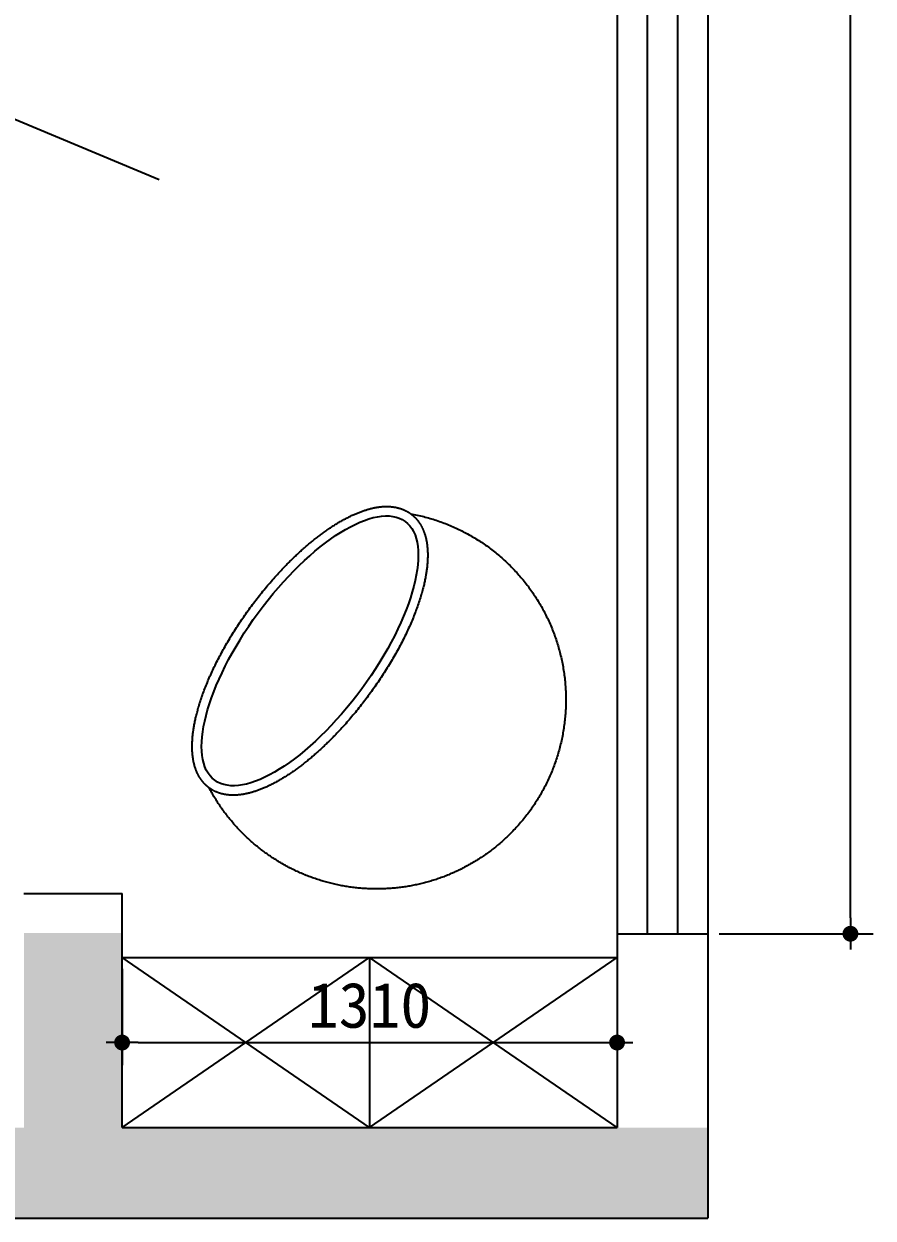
# Model space of a CAD drawing. Header units: inches. Extents: x 1174834 to 1369688, y -175882 to -108740.
# Drawn here: x 1290391 to 1292639, y -171267 to -168104 of the extents above; entities that cross this region are included whole.
import ezdxf

# ---------------------------------------------------------------- set-up
doc = ezdxf.new("R2010")
doc.units = ezdxf.units.IN
doc.header["$LTSCALE"] = 500
doc.header["$MEASUREMENT"] = 0
doc.linetypes.add('ACAD_ISO03W100', pattern=[30, 12, -18])
doc.linetypes.add('DASH', pattern=[0.35, 0.25, -0.1])
doc.layers.add('A-01-原始墙体', color=7, linetype='Continuous')
doc.layers.add('特细线', color=251, linetype='Continuous')
doc.styles.add('Arial', font='simhei.ttf')
doc.dimstyles.new('FS', dxfattribs={"dimscale": 60, "dimtxt": 2, "dimasz": 0.7, "dimexe": 1, "dimexo": 0.5, "dimtad": 1, "dimdec": 0, "dimzin": 0, "dimdsep": 46, "dimtxsty": 'Arial', "dimblk1": 'DOT', "dimblk2": 'DOT', "dimsah": 1, "dimcen": 0, "dimclrd": 8, "dimclre": 8, "dimclrt": 7, "dimadec": 0, "dimazin": 0, "dimtfac": 1, "dimtdec": 0, "dimtix": 1, "dimtmove": 2, "dimatfit": 3, "dimldrblk": 'DOT', "dimfxl": 1, "dimfxlon": 1, "dimtolj": 1, "dimtzin": 0, "dimlwd": -1, "dimarcsym": 0})

# ---------------------------------------------------------------- blocks, each defined once
blk = doc.blocks.new('erttttw3')
at = {"color": 147, "ltscale": 10}
blk.add_line((847669.4, 78451.1), (848569.4, 78451.1), dxfattribs=at)
at = {"color": 3, "ltscale": 10}
for p, q in [((847754.3, 78429.4), (847797.5, 78396)), ((848484.5, 78429.4), (848441.3, 78396)), ((847797.5, 78396), (848441.3, 78396))]:
    blk.add_line(p, q, dxfattribs=at)
blk.add_lwpolyline([(847669.4, 78461.5), (848569.4, 78461.5), (848569.4, 78429.4), (847669.4, 78429.4)], close=True, dxfattribs=at)
blk = doc.blocks.new('A$C0EE83289')
at = {"color": 147, "linetype": 'ACAD_ISO03W100', "ltscale": 5}
for q in [(0, 0), (3232.8, 0)]:
    blk.add_line((1616.4, 672.3), q, dxfattribs=at)
at = {"extrusion": (0, 0, -1), "zscale": -1, "rotation": 180}
blk.add_blockref('erttttw3', (846503, 79133.8), dxfattribs=at)
blk = doc.blocks.new('A$C8b596f61')
at = {"color": 3, "linetype": 'DASH', "ltscale": 150}
for start, end in [(100.3571, 226.5214), (226.5214, 332.2296)]:
    blk.add_arc((500.9, 500.9), 500.9, start, end, dxfattribs=at)
blk.add_open_spline([(944.1, 267.5), (939.9, 264.4), (935.4, 261.7), (926, 256.9), (921, 254.9), (910.9, 251.8), (905.6, 250.5), (895, 248.9), (889.5, 248.4), (878.4, 248.1), (872.8, 248.3), (856.1, 249.8), (844.9, 252), (822, 258.3), (810.2, 262.5), (786.3, 272.9), (774.1, 279), (749.3, 293.1), (736.7, 301), (711.4, 318.5), (698.6, 328.1), (673, 348.9), (660.1, 360), (634.6, 383.6), (621.9, 396), (591.5, 427.5), (574.1, 447.2), (540.3, 488.2), (524, 509.5), (493.2, 553.2), (478.6, 575.5), (451.7, 620.4), (439.3, 643.1), (417.1, 687.9), (407.3, 710.1), (390.7, 753.4), (383.8, 774.5), (374.3, 810.8), (371.2, 826.3), (366.9, 856), (365.8, 870.3), (365.8, 894.4), (366.5, 904.6), (369.3, 924.1), (371.5, 933.4), (376.6, 948.3), (379.1, 954.2), (385, 965.4), (388.4, 970.6), (396, 980.4), (400.3, 984.9), (409.6, 993), (414.7, 996.6), (425.4, 1002.7), (431.1, 1005.2), (442.9, 1009.2), (449, 1010.6), (461.5, 1012.5), (467.9, 1013), (481, 1013), (487.6, 1012.6), (501.1, 1010.8), (508, 1009.5), (526.3, 1005), (537.9, 1001.2), (561.5, 991.7), (573.6, 986), (598.1, 972.7), (610.6, 965.1), (635.7, 948.4), (648.4, 939.1), (673.9, 919.1), (686.7, 908.4), (712.2, 885.5), (724.9, 873.3), (755.1, 842.7), (772.6, 823.5), (806.4, 783.5), (822.8, 762.6), (853.9, 719.7), (868.6, 697.8), (896.1, 653.4), (908.8, 631), (931.7, 586.5), (941.9, 564.4), (959.6, 521.1), (967, 499.9), (977.7, 462.9), (981.5, 446.9), (986.9, 416.1), (988.5, 401.3), (989.5, 375.7), (989.2, 364.7), (987.1, 345.5), (985.6, 337), (981.4, 320.9), (978.6, 313.2), (972.7, 300.6), (969.7, 295.4), (963.1, 285.8), (959.3, 281.2), (951.8, 273.6), (948.1, 270.4), (944.1, 267.5)], degree=3, knots=[0, 0, 0, 0, 0.067912, 0.067912, 0.135824, 0.135824, 0.203736, 0.203736, 0.271647, 0.271647, 0.339559, 0.339559, 0.469352, 0.469352, 0.599146, 0.599146, 0.728939, 0.728939, 0.858732, 0.858732, 0.988525, 0.988525, 1.118319, 1.118319, 1.248112, 1.248112, 1.432393, 1.432393, 1.616674, 1.616674, 1.800955, 1.800955, 1.985237, 1.985237, 2.169518, 2.169518, 2.353799, 2.353799, 2.498724, 2.498724, 2.643649, 2.643649, 2.757176, 2.757176, 2.870703, 2.870703, 2.950171, 2.950171, 3.029639, 3.029639, 3.109107, 3.109107, 3.188574, 3.188574, 3.268042, 3.268042, 3.34751, 3.34751, 3.426978, 3.426978, 3.506445, 3.506445, 3.585913, 3.585913, 3.715156, 3.715156, 3.844399, 3.844399, 3.973642, 3.973642, 4.102885, 4.102885, 4.232128, 4.232128, 4.361371, 4.361371, 4.543846, 4.543846, 4.726322, 4.726322, 4.908797, 4.908797, 5.091273, 5.091273, 5.273749, 5.273749, 5.456224, 5.456224, 5.603509, 5.603509, 5.750794, 5.750794, 5.870291, 5.870291, 5.970325, 5.970325, 6.070359, 6.070359, 6.145232, 6.145232, 6.220106, 6.220106, 6.283185, 6.283185, 6.283185, 6.283185], dxfattribs=at)
at = {"layer": '特细线', "extrusion": (0, 0, -1)}
blk.add_ellipse((677.5, 630.6), major_axis=(-251.8, 342.9), ratio=0.399731, start_param=3.141593, end_param=9.424778, dxfattribs=at)
blk = doc.blocks.new('DOT')
at = {"color": 0}
blk.add_line((-1, 0), (1, 0), dxfattribs=at)
at = {"color": 0, "const_width": 0.5}
blk.add_lwpolyline([(-0.25, 0, 1), (0.25, 0, 1)], format="xyb", close=True, dxfattribs=at)
blk = doc.blocks.new('*D152')
at = {"color": 8, "lineweight": -2, "transparency": 16777216}
for p, q in [((1290651.5, -170607.4), (1290651.5, -170862.4)), ((1291961.5, -170607.4), (1291961.5, -170862.4))]:
    blk.add_line(p, q, dxfattribs=at)
at = {"color": 8, "transparency": 16777216}
blk.add_line((1290693.5, -170802.4), (1291919.5, -170802.4), dxfattribs=at)
at = {"layer": 'Defpoints', "color": 0, "lineweight": -3, "transparency": 16777216}
for p in [(1290651.5, -170577.4), (1291961.5, -170577.4), (1291961.5, -170802.4)]:
    blk.add_point(p, dxfattribs=at)
at = {"color": 8, "transparency": 16777216, "xscale": 42, "yscale": 42, "zscale": 42, "rotation": 180}
blk.add_blockref('DOT', (1290651.5, -170802.4), dxfattribs=at)
at = {"color": 8, "transparency": 16777216, "xscale": 42, "yscale": 42, "zscale": 42}
blk.add_blockref('DOT', (1291961.5, -170802.4), dxfattribs=at)
at = {"color": 7, "transparency": 16777216, "insert": (1291306.5, -170704.2), "char_height": 120, "attachment_point": 5, "style": 'Arial'}
blk.add_mtext('\\A1;1310', dxfattribs=at)
blk = doc.blocks.new('_DOT')
at = {"color": 0, "linetype": 'ByBlock'}
blk.add_line((-0.5, 0), (-1, 0), dxfattribs=at)
at = {"color": 0, "linetype": 'ByBlock', "const_width": 0.5}
blk.add_lwpolyline([(-0.25, 0, 1), (0.25, 0, 1)], format="xyb", close=True, dxfattribs=at)
blk = doc.blocks.new('*D153')
at = {"color": 8, "lineweight": -2, "transparency": 16777216}
for p, q in [((1292231.5, -165077.4), (1292639.2, -165077.4)), ((1292231.5, -170514.2), (1292639.2, -170514.2))]:
    blk.add_line(p, q, dxfattribs=at)
at = {"color": 8, "transparency": 16777216}
blk.add_line((1292579.2, -170472.2), (1292579.2, -165119.4), dxfattribs=at)
at = {"layer": 'Defpoints', "color": 0, "lineweight": -3, "transparency": 16777216}
for p in [(1292201.5, -165077.4), (1292579.2, -165077.4), (1292201.5, -170514.2)]:
    blk.add_point(p, dxfattribs=at)
at = {"color": 8, "transparency": 16777216, "xscale": 42, "yscale": 42, "zscale": 42}
for p, rotation in [((1292579.2, -165077.4), 90), ((1292579.2, -170514.2), 270)]:
    blk.add_blockref('DOT', p, dxfattribs=dict(at, rotation=rotation))
at = {"color": 7, "transparency": 16777216, "insert": (1292481.7, -167795.8), "char_height": 120, "attachment_point": 5, "rotation": 90, "style": 'Arial'}
blk.add_mtext('\\A1;5437', dxfattribs=at)

msp = doc.modelspace()

# ---------------------------------------------------------------- hatches: boundary and pattern name
at = {"layer": '特细线'}
h = msp.add_hatch(color=256, dxfattribs=at)
h.dxf.hatch_style = 1
h.paths.add_polyline_path([(1292201.5, -171027.4), (1290651.5, -171027.4), (1290651.5, -170848.3), (1290651.5, -170512), (1290391.5, -170512), (1290391.5, -171027.4), (1289024.7, -171027.4), (1289024.7, -171267.4), (1292201.5, -171267.4)])

# ---------------------------------------------------------------- linework, layer by layer
at = {"color": 3, "linetype": 'DASH', "ltscale": 150}
for p, q in [((1290651.5, -170577.4), (1291961.5, -170577.4)), ((1291306.5, -170577.4), (1291306.5, -171027.4))]:
    msp.add_line(p, q, dxfattribs=at)
at = {"color": 147, "linetype": 'ACAD_ISO03W100', "ltscale": 3}
for p, q in [((1291306.5, -171027.4), (1290651.5, -170577.4)), ((1290651.5, -171027.4), (1291306.5, -170577.4)), ((1291306.5, -171027.4), (1291961.5, -170577.4)), ((1291961.5, -171027.4), (1291306.5, -170577.4))]:
    msp.add_line(p, q, dxfattribs=at)
at = {"layer": 'A-01-原始墙体', "color": 4}
for p, q in [((1290391.5, -170407.4), (1290651.5, -170407.4)), ((1290651.5, -171027.4), (1290651.5, -170407.4)), ((1291961.5, -170514.2), (1292201.5, -170514.2)), ((1291961.5, -170514.2), (1291961.5, -171027.4)), ((1292201.5, -170514.2), (1292201.5, -171267.4)), ((1290651.5, -171027.4), (1291961.5, -171027.4)), ((1282131.5, -171267.4), (1292201.5, -171267.4))]:
    msp.add_line(p, q, dxfattribs=at)
at = {"layer": '特细线'}
for p, q in [((1291961.5, -165077.4), (1291961.5, -170514.2)), ((1292041.5, -165077.4), (1292041.5, -170514.2)), ((1292121.5, -165077.4), (1292121.5, -170514.2)), ((1292201.5, -165077.4), (1292201.5, -170514.2))]:
    msp.add_line(p, q, dxfattribs=at)

# ---------------------------------------------------------------- block references
at = {"color": 147, "xscale": 1.300000000046566, "yscale": 1.300000000046566, "zscale": 1.300000000046566}
msp.add_blockref('A$C0EE83289', (1286547.3, -168516.6), dxfattribs=at)
at = {"color": 3, "xscale": -1}
msp.add_blockref('A$C8b596f61', (1291826.1, -170395.5), dxfattribs=at)

# ---------------------------------------------------------------- dimensions: what is measured, and where the dimension line sits
at = {"color": 3}
for p1, p2, distance, picture, middle in [((1292201.5, -170514.2), (1292201.5, -165077.4), -377.7, '*D153', (1292481.7, -167795.8)), ((1290651.5, -170577.4), (1291961.5, -170577.4), -225, '*D152', (1291306.5, -170704.2))]:
    dim = msp.add_aligned_dim(p1=p1, p2=p2, distance=distance, dimstyle='FS', override={"dimblk1": 'DOT', "dimblk2": 'DOT', "dimldrblk": 'DOT', "dimfxl": 180}, dxfattribs=at)
    dim.commit()
    dim.dimension.update_dxf_attribs({"geometry": picture, "text_midpoint": middle})

doc.saveas('drawing.dxf')
